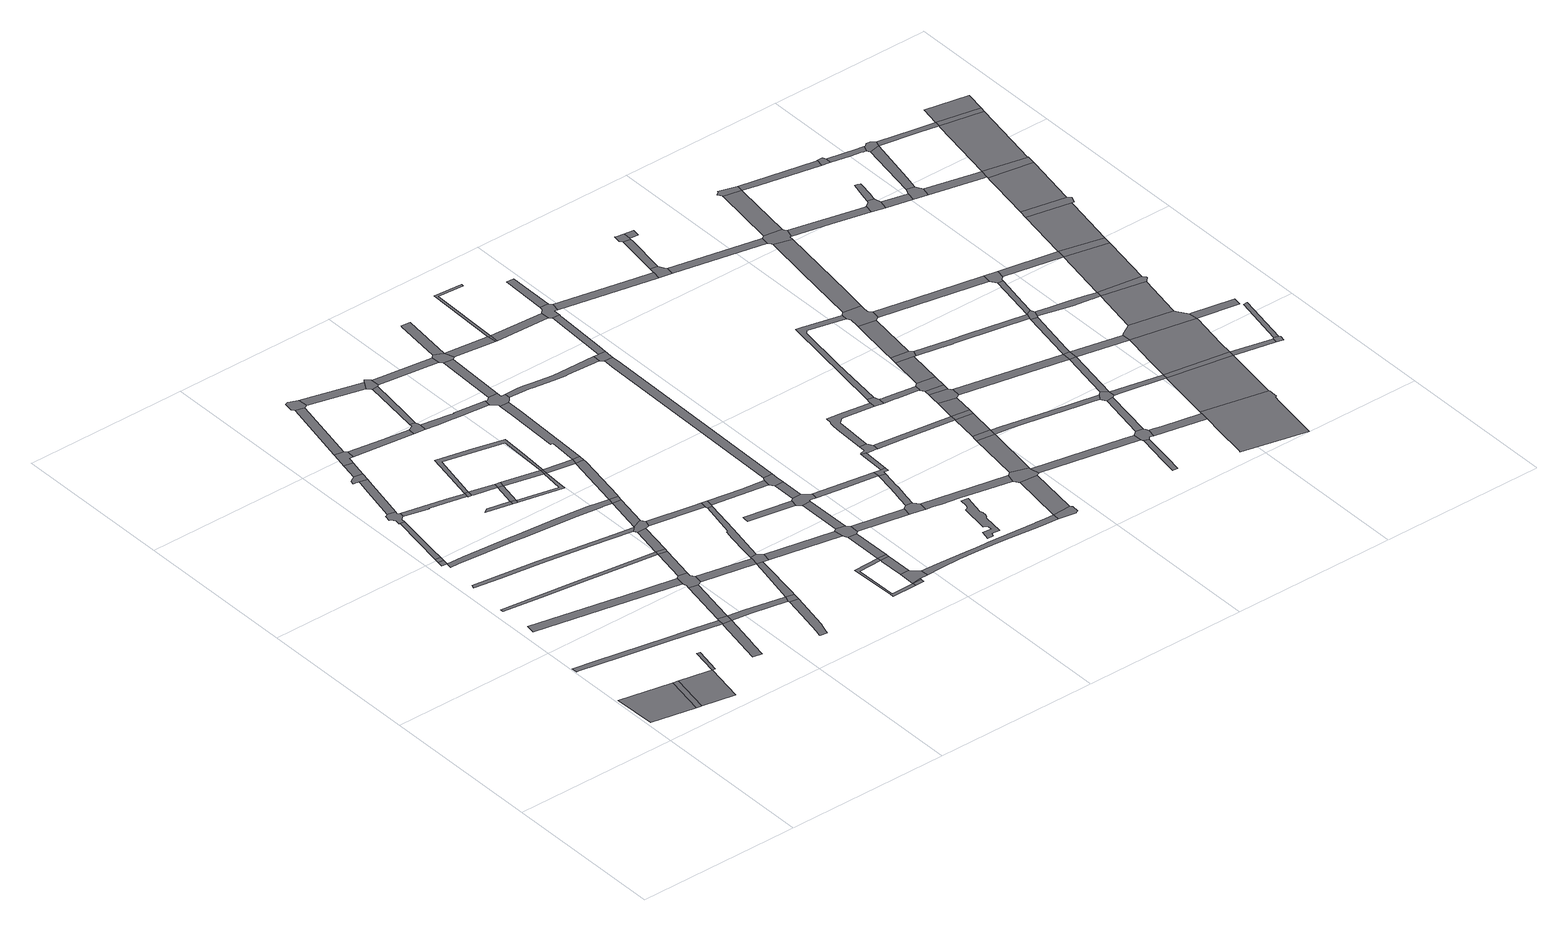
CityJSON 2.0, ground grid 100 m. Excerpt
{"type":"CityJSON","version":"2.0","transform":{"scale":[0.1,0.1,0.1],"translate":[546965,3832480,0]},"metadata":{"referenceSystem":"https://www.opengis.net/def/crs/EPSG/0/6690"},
"CityObjects":{
"road1":{"type":"Road","attributes":{"RoadStructureAttribute.sectionType":"1"},"geometry":[{"type":"MultiSurface","lod":"1","boundaries":[[[0,1,2,3]]]}]},
"road2":{"type":"Road","geometry":[{"type":"MultiSurface","lod":"1","boundaries":[[[3,2,4,5,6]]]}]},
"road3":{"type":"Road","attributes":{"RoadStructureAttribute.sectionType":"1"},"geometry":[{"type":"MultiSurface","lod":"1","boundaries":[[[7,8,6,5,9,10]]]}]},
"road4":{"type":"Road","attributes":{"RoadStructureAttribute.sectionType":"1"},"geometry":[{"type":"MultiSurface","lod":"1","boundaries":[[[11,12,13,14,15,16,17,18,19,20,21,22]]]}]},
"road5":{"type":"Road","attributes":{"RoadStructureAttribute.sectionType":"1"},"geometry":[{"type":"MultiSurface","lod":"1","boundaries":[[[23,24,25,26]]]}]},
"road6":{"type":"Road","geometry":[{"type":"MultiSurface","lod":"1","boundaries":[[[27,23,26,28]]]}]},
"road7":{"type":"Road","attributes":{"RoadStructureAttribute.sectionType":"1"},"geometry":[{"type":"MultiSurface","lod":"1","boundaries":[[[29,30,10,31]]]}]},
"road8":{"type":"Road","attributes":{"RoadStructureAttribute.sectionType":"1"},"geometry":[{"type":"MultiSurface","lod":"1","boundaries":[[[32,27,28,33,34]]]}]},
"road9":{"type":"Road","attributes":{"RoadStructureAttribute.sectionType":"1"},"geometry":[{"type":"MultiSurface","lod":"1","boundaries":[[[35,36,37,38,39,40]]]}]},
"road10":{"type":"Road","geometry":[{"type":"MultiSurface","lod":"1","boundaries":[[[41,42,43,44,45,46,47,48,32,34,49,50,51,52,53,54,55,56]]]}]},
"road11":{"type":"Road","attributes":{"RoadStructureAttribute.sectionType":"1"},"geometry":[{"type":"MultiSurface","lod":"1","boundaries":[[[57,58,59,60,61,62,63,64,65,66]]]}]},
"road12":{"type":"Road","attributes":{"RoadStructureAttribute.sectionType":"1"},"geometry":[{"type":"MultiSurface","lod":"1","boundaries":[[[67,68,69,41,56,70,71]]]}]},
"road13":{"type":"Road","attributes":{"RoadStructureAttribute.sectionType":"1"},"geometry":[{"type":"MultiSurface","lod":"1","boundaries":[[[21,72,73,74,75,76,77,78,79]]]}]},
"road14":{"type":"Road","attributes":{"RoadStructureAttribute.sectionType":"1"},"geometry":[{"type":"MultiSurface","lod":"1","boundaries":[[[80,81,82,83,84,85,86,87,88,89,90]]]}]},
"road15":{"type":"Road","geometry":[{"type":"MultiSurface","lod":"1","boundaries":[[[91,92,93,94,95,96,97,67,71,98]]]}]},
"road16":{"type":"Road","geometry":[{"type":"MultiSurface","lod":"1","boundaries":[[[99,22,21,79,100]]]}]},
"road17":{"type":"Road","attributes":{"RoadStructureAttribute.sectionType":"1"},"geometry":[{"type":"MultiSurface","lod":"1","boundaries":[[[101,102,54,53,103,104,105,106]]]}]},
"road18":{"type":"Road","attributes":{"RoadStructureAttribute.sectionType":"1"},"geometry":[{"type":"MultiSurface","lod":"1","boundaries":[[[107,108,109,91,98,110]]]}]},
"road19":{"type":"Road","attributes":{"RoadStructureAttribute.sectionType":"1"},"geometry":[{"type":"MultiSurface","lod":"1","boundaries":[[[111,112,113,114,115,116,117,25,118,119,120,121,122,123,124,125,126,127]]]}]},
"road20":{"type":"Road","attributes":{"RoadStructureAttribute.sectionType":"1"},"geometry":[{"type":"MultiSurface","lod":"1","boundaries":[[[128,99,100,129,130]]]}]},
"road21":{"type":"Road","geometry":[{"type":"MultiSurface","lod":"1","boundaries":[[[131,132,107,110,133,134,135,136,137]]]}]},
"road22":{"type":"Road","geometry":[{"type":"MultiSurface","lod":"1","boundaries":[[[138,139,140,141]]]}]},
"road23":{"type":"Road","geometry":[{"type":"MultiSurface","lod":"1","boundaries":[[[106,105,142,143,144,145]]]}]},
"road24":{"type":"Road","attributes":{"RoadStructureAttribute.sectionType":"1"},"geometry":[{"type":"MultiSurface","lod":"1","boundaries":[[[146,100,79,147,148,149]]]}]},
"road25":{"type":"Road","geometry":[{"type":"MultiSurface","lod":"1","boundaries":[[[150,40,39,151,128,130,152,153,154,155]]]}]},
"road26":{"type":"Road","attributes":{"RoadStructureAttribute.sectionType":"1"},"geometry":[{"type":"MultiSurface","lod":"1","boundaries":[[[156,131,137,157]]]}]},
"road27":{"type":"Road","attributes":{"RoadStructureAttribute.sectionType":"1"},"geometry":[{"type":"MultiSurface","lod":"1","boundaries":[[[145,144,158,159,160]]]}]},
"road28":{"type":"Road","geometry":[{"type":"MultiSurface","lod":"1","boundaries":[[[141,140,161,162]]]}]},
"road29":{"type":"Road","attributes":{"RoadStructureAttribute.sectionType":"1"},"geometry":[{"type":"MultiSurface","lod":"1","boundaries":[[[65,163,164,150,155,165]]]}]},
"road30":{"type":"Road","attributes":{"RoadStructureAttribute.sectionType":"1"},"geometry":[{"type":"MultiSurface","lod":"1","boundaries":[[[166,167,168,169,170,171,172,173,174,175]]]}]},
"road31":{"type":"Road","attributes":{"RoadStructureAttribute.sectionType":"1"},"geometry":[{"type":"MultiSurface","lod":"1","boundaries":[[[159,141,162,176]]]}]},
"road32":{"type":"Road","attributes":{"RoadStructureAttribute.sectionType":"1"},"geometry":[{"type":"MultiSurface","lod":"1","boundaries":[[[177,178,136,135,179,180]]]}]},
"road33":{"type":"Road","geometry":[{"type":"MultiSurface","lod":"1","boundaries":[[[66,65,165,181]]]}]},
"road34":{"type":"Road","geometry":[{"type":"MultiSurface","lod":"1","boundaries":[[[182,183,184,156,157,185,186]]]}]},
"road35":{"type":"Road","geometry":[{"type":"MultiSurface","lod":"1","boundaries":[[[160,159,176,187]]]}]},
"road36":{"type":"Road","geometry":[{"type":"MultiSurface","lod":"1","boundaries":[[[149,148,166,175,188]]]}]},
"road37":{"type":"Road","attributes":{"RoadStructureAttribute.sectionType":"1"},"geometry":[{"type":"MultiSurface","lod":"1","boundaries":[[[189,153,152,190,191,192]]]}]},
"road38":{"type":"Road","attributes":{"RoadStructureAttribute.sectionType":"1"},"geometry":[{"type":"MultiSurface","lod":"1","boundaries":[[[193,194,66,181]]]}]},
"road39":{"type":"Road","attributes":{"RoadStructureAttribute.sectionType":"1"},"geometry":[{"type":"MultiSurface","lod":"1","boundaries":[[[195,196,162,161,197,198]]]}]},
"road40":{"type":"Road","attributes":{"RoadStructureAttribute.sectionType":"1"},"geometry":[{"type":"MultiSurface","lod":"1","boundaries":[[[199,200,201,202,203,204,106,145,205,206,207,208,209,210,211]]]}]},
"road41":{"type":"Road","attributes":{"RoadStructureAttribute.sectionType":"1"},"geometry":[{"type":"MultiSurface","lod":"1","boundaries":[[[191,212,213,149,188,214,215,216,217,218]]]}]},
"road42":{"type":"Road","geometry":[{"type":"MultiSurface","lod":"1","boundaries":[[[219,90,89,194,193,220,221]]]}]},
"road43":{"type":"Road","attributes":{"RoadStructureAttribute.sectionType":"1"},"geometry":[{"type":"MultiSurface","lod":"1","boundaries":[[[222,187,176,223,195,210]]]}]},
"road44":{"type":"Road","attributes":{"RoadStructureAttribute.sectionType":"1"},"geometry":[{"type":"MultiSurface","lod":"1","boundaries":[[[126,224,225,90,219,226]]]}]},
"road45":{"type":"Road","geometry":[{"type":"MultiSurface","lod":"1","boundaries":[[[227,228,180,179,229,230,231,232]]]}]},
"road46":{"type":"Road","attributes":{"RoadStructureAttribute.sectionType":"1"},"geometry":[{"type":"MultiSurface","lod":"1","boundaries":[[[186,185,233,234]]]}]},
"road47":{"type":"Road","geometry":[{"type":"MultiSurface","lod":"1","boundaries":[[[235,236,237,192,191,218,238,239,240,241]]]}]},
"road48":{"type":"Road","geometry":[{"type":"MultiSurface","lod":"1","boundaries":[[[210,195,198,211]]]}]},
"road49":{"type":"Road","geometry":[{"type":"MultiSurface","lod":"1","boundaries":[[[127,126,226,242]]]}]},
"road50":{"type":"Road","attributes":{"RoadStructureAttribute.sectionType":"1"},"geometry":[{"type":"MultiSurface","lod":"1","boundaries":[[[243,244,245,246,247,227,232]]]}]},
"road51":{"type":"Road","attributes":{"RoadStructureAttribute.sectionType":"1"},"geometry":[{"type":"MultiSurface","lod":"1","boundaries":[[[248,221,220,249,250]]]}]},
"road52":{"type":"Road","attributes":{"RoadStructureAttribute.sectionType":"1"},"geometry":[{"type":"MultiSurface","lod":"1","boundaries":[[[251,211,198,252,253,254,255]]]}]},
"road53":{"type":"Road","attributes":{"RoadStructureAttribute.sectionType":"1"},"geometry":[{"type":"MultiSurface","lod":"1","boundaries":[[[254,256,257,127,242,258,259,260,261]]]}]},
"road54":{"type":"Road","attributes":{"RoadStructureAttribute.sectionType":"1"},"geometry":[{"type":"MultiSurface","lod":"1","boundaries":[[[262,263,264,265,266,267,268,237,236,269,270,271,272]]]}]},
"road55":{"type":"Road","geometry":[{"type":"MultiSurface","lod":"1","boundaries":[[[273,274,234,233,275,276,246,245,277,278,279,280]]]}]},
"road56":{"type":"Road","attributes":{"RoadStructureAttribute.sectionType":"1"},"geometry":[{"type":"MultiSurface","lod":"1","boundaries":[[[281,282,283,284,230,229,285,286,287,288,289,290]]]}]},
"road57":{"type":"Road","geometry":[{"type":"MultiSurface","lod":"1","boundaries":[[[255,254,261,291,292]]]}]},
"road58":{"type":"Road","attributes":{"RoadStructureAttribute.sectionType":"1"},"geometry":[{"type":"MultiSurface","lod":"1","boundaries":[[[241,240,293,294]]]}]},
"road59":{"type":"Road","attributes":{"RoadStructureAttribute.sectionType":"1"},"geometry":[{"type":"MultiSurface","lod":"1","boundaries":[[[295,296,297,298,299,300,301,302,303,304,305]]]}]},
"road60":{"type":"Road","geometry":[{"type":"MultiSurface","lod":"1","boundaries":[[[250,249,306,262,272,307,308]]]}]},
"road61":{"type":"Road","geometry":[{"type":"MultiSurface","lod":"1","boundaries":[[[309,301,300,310]]]}]},
"road62":{"type":"Road","attributes":{"RoadStructureAttribute.sectionType":"1"},"geometry":[{"type":"MultiSurface","lod":"1","boundaries":[[[311,312,301,309]]]}]},
"road63":{"type":"Road","attributes":{"RoadStructureAttribute.sectionType":"1"},"geometry":[{"type":"MultiSurface","lod":"1","boundaries":[[[313,314,315,316,292,291,317,318]]]}]},
"road64":{"type":"Road","geometry":[{"type":"MultiSurface","lod":"1","boundaries":[[[319,320,312,311,321,322]]]}]},
"road65":{"type":"Road","attributes":{"RoadStructureAttribute.sectionType":"1"},"geometry":[{"type":"MultiSurface","lod":"1","boundaries":[[[305,323,324,320,319,325]]]}]},
"road66":{"type":"Road","attributes":{"RoadStructureAttribute.sectionType":"1"},"geometry":[{"type":"MultiSurface","lod":"1","boundaries":[[[279,278,326,327]]]}]},
"road67":{"type":"Road","geometry":[{"type":"MultiSurface","lod":"1","boundaries":[[[295,305,325,328]]]}]},
"road68":{"type":"Road","attributes":{"RoadStructureAttribute.sectionType":"1"},"geometry":[{"type":"MultiSurface","lod":"1","boundaries":[[[329,330,331,332,333]]]}]},
"road69":{"type":"Road","attributes":{"RoadStructureAttribute.sectionType":"1"},"geometry":[{"type":"MultiSurface","lod":"1","boundaries":[[[334,295,328,335]]]}]},
"road70":{"type":"Road","geometry":[{"type":"MultiSurface","lod":"1","boundaries":[[[336,337,290,289,338,313,318,339,340,341,342,343,344,345]]]}]},
"road71":{"type":"Road","attributes":{"RoadStructureAttribute.sectionType":"1"},"geometry":[{"type":"MultiSurface","lod":"1","boundaries":[[[346,308,307,347,348,349]]]}]},
"road72":{"type":"Road","geometry":[{"type":"MultiSurface","lod":"1","boundaries":[[[350,294,293,334,335,351,352,353]]]}]},
"road73":{"type":"Road","attributes":{"RoadStructureAttribute.sectionType":"1"},"geometry":[{"type":"MultiSurface","lod":"1","boundaries":[[[354,336,345,355]]]}]},
"road74":{"type":"Road","attributes":{"RoadStructureAttribute.sectionType":"1"},"geometry":[{"type":"MultiSurface","lod":"1","boundaries":[[[356,357,350,353]]]}]},
"road75":{"type":"Road","geometry":[{"type":"MultiSurface","lod":"1","boundaries":[[[358,359,360,361,333,332,357,356,362,363,364,365]]]}]},
"road76":{"type":"Road","geometry":[{"type":"MultiSurface","lod":"1","boundaries":[[[366,327,326,354,355,367,368]]]}]},
"road77":{"type":"Road","attributes":{"RoadStructureAttribute.sectionType":"1"},"geometry":[{"type":"MultiSurface","lod":"1","boundaries":[[[369,370,361,360]]]}]},
"road78":{"type":"Road","geometry":[{"type":"MultiSurface","lod":"1","boundaries":[[[371,372,349,348,370,369,373,374,375]]]}]},
"road79":{"type":"Road","attributes":{"RoadStructureAttribute.sectionType":"1"},"geometry":[{"type":"MultiSurface","lod":"1","boundaries":[[[352,351,376,377]]]}]},
"road80":{"type":"Road","attributes":{"RoadStructureAttribute.sectionType":"1"},"geometry":[{"type":"MultiSurface","lod":"1","boundaries":[[[378,379,366,368,380]]]}]},
"road81":{"type":"Road","attributes":{"RoadStructureAttribute.sectionType":"1"},"geometry":[{"type":"MultiSurface","lod":"1","boundaries":[[[381,368,367,382,383]]]}]},
"road82":{"type":"Road","attributes":{"RoadStructureAttribute.sectionType":"1"},"geometry":[{"type":"MultiSurface","lod":"1","boundaries":[[[384,385,386,387,388,389,390,342,341,391,392,393,394,395,396,397,398]]]}]},
"road83":{"type":"Road","attributes":{"RoadStructureAttribute.sectionType":"1"},"geometry":[{"type":"MultiSurface","lod":"1","boundaries":[[[399,400,401,402,403,404,405,406,322,321,407,408,409,410,411,412,413,414,415,416]]]}]},
"road84":{"type":"Road","attributes":{"RoadStructureAttribute.sectionType":"1"},"geometry":[{"type":"MultiSurface","lod":"1","boundaries":[[[417,365,364,418,419,420,421]]]}]},
"road85":{"type":"Road","geometry":[{"type":"MultiSurface","lod":"1","boundaries":[[[422,377,376,423,424,425,426]]]}]},
"road86":{"type":"Road","attributes":{"RoadStructureAttribute.sectionType":"1"},"geometry":[{"type":"MultiSurface","lod":"1","boundaries":[[[427,428,371,375,429,430,431]]]}]},
"road87":{"type":"Road","geometry":[{"type":"MultiSurface","lod":"1","boundaries":[[[383,382,432,433]]]}]},
"road88":{"type":"Road","attributes":{"RoadStructureAttribute.sectionType":"1"},"geometry":[{"type":"MultiSurface","lod":"1","boundaries":[[[420,434,435,436,437,438,422,426,439,440,441,442,443]]]}]},
"road89":{"type":"Road","attributes":{"RoadStructureAttribute.sectionType":"1"},"geometry":[{"type":"MultiSurface","lod":"1","boundaries":[[[444,445,446,447,448,449,450,451,452,453,454,455,456,457,458,459,460,461,462]]]}]},
"road90":{"type":"Road","geometry":[{"type":"MultiSurface","lod":"1","boundaries":[[[463,421,420,443,464,465,466,467]]]}]},
"road91":{"type":"Road","attributes":{"RoadStructureAttribute.sectionType":"1"},"geometry":[{"type":"MultiSurface","lod":"1","boundaries":[[[468,383,433,469,470,471]]]}]},
"road92":{"type":"Road","attributes":{"RoadStructureAttribute.sectionType":"1"},"geometry":[{"type":"MultiSurface","lod":"1","boundaries":[[[472,433,432,473,474]]]}]},
"road93":{"type":"Road","geometry":[{"type":"MultiSurface","lod":"1","boundaries":[[[398,397,427,431,475,476,477,478]]]}]},
"road94":{"type":"Road","attributes":{"RoadStructureAttribute.sectionType":"1"},"geometry":[{"type":"MultiSurface","lod":"1","boundaries":[[[479,467,466,480,481]]]}]},
"road95":{"type":"Road","attributes":{"RoadStructureAttribute.sectionType":"1"},"geometry":[{"type":"MultiSurface","lod":"1","boundaries":[[[425,424,482,483,484,485,486,487,488]]]}]},
"road96":{"type":"Road","geometry":[{"type":"MultiSurface","lod":"1","boundaries":[[[489,490,491,492,493,494,479,481,495,496,497,498,499,500]]]}]},
"road97":{"type":"Road","attributes":{"RoadStructureAttribute.sectionType":"1"},"geometry":[{"type":"MultiSurface","lod":"1","boundaries":[[[501,478,477,502,503,504,505]]]}]},
"road98":{"type":"Road","geometry":[{"type":"MultiSurface","lod":"1","boundaries":[[[506,507,474,473,501,505,508,509,510,511]]]}]},
"road99":{"type":"Road","geometry":[{"type":"MultiSurface","lod":"1","boundaries":[[[512,513,514,416,415,515,516,517,518,519]]]}]},
"road100":{"type":"Road","attributes":{"RoadStructureAttribute.sectionType":"1"},"geometry":[{"type":"MultiSurface","lod":"1","boundaries":[[[520,506,511,521]]]}]},
"road101":{"type":"Road","attributes":{"RoadStructureAttribute.sectionType":"1"},"geometry":[{"type":"MultiSurface","lod":"1","boundaries":[[[522,523,524,525,526,527,528,529,530,489,500,531,532,533,534,535]]]}]},
"road102":{"type":"Road","attributes":{"RoadStructureAttribute.sectionType":"1"},"geometry":[{"type":"MultiSurface","lod":"1","boundaries":[[[536,537,538,416,514,539,540]]]}]},
"road103":{"type":"Road","attributes":{"RoadStructureAttribute.sectionType":"1"},"geometry":[{"type":"MultiSurface","lod":"1","boundaries":[[[541,499,498,542,543,544]]]}]},
"road104":{"type":"Road","geometry":[{"type":"MultiSurface","lod":"1","boundaries":[[[545,546,547,488,487,548,549,536,540,550,551,552,553,554]]]}]},
"road105":{"type":"Road","attributes":{"RoadStructureAttribute.sectionType":"1"},"geometry":[{"type":"MultiSurface","lod":"1","boundaries":[[[555,545,554,556,557]]]}]},
"road106":{"type":"Road","geometry":[{"type":"MultiSurface","lod":"1","boundaries":[[[558,559,535,534,560,561,562]]]}]},
"road107":{"type":"Road","attributes":{"RoadStructureAttribute.sectionType":"1"},"geometry":[{"type":"MultiSurface","lod":"1","boundaries":[[[563,510,509,564,565]]]}]},
"road108":{"type":"Road","geometry":[{"type":"MultiSurface","lod":"1","boundaries":[[[566,567,555,557,568]]]}]},
"road109":{"type":"Road","attributes":{"RoadStructureAttribute.sectionType":"1"},"geometry":[{"type":"MultiSurface","lod":"1","boundaries":[[[543,569,566,568,570]]]}]},
"road110":{"type":"Road","attributes":{"RoadStructureAttribute.sectionType":"1"},"geometry":[{"type":"MultiSurface","lod":"1","boundaries":[[[571,572,573,574,561,560,575,576,577,578]]]}]},
"road111":{"type":"Road","geometry":[{"type":"MultiSurface","lod":"1","boundaries":[[[544,543,570,579]]]}]},
"road112":{"type":"Road","attributes":{"RoadStructureAttribute.sectionType":"1"},"geometry":[{"type":"MultiSurface","lod":"1","boundaries":[[[580,544,579,581]]]}]},
"road113":{"type":"Road","attributes":{"RoadStructureAttribute.sectionType":"1"},"geometry":[{"type":"MultiSurface","lod":"1","boundaries":[[[582,553,552,583,584]]]}]},
"road114":{"type":"Road","geometry":[{"type":"MultiSurface","lod":"1","boundaries":[[[585,586,587,580,581,588,589,590,591,592,593,594]]]}]},
"road115":{"type":"Road","attributes":{"RoadStructureAttribute.sectionType":"1"},"geometry":[{"type":"MultiSurface","lod":"1","boundaries":[[[595,585,594,596]]]}]},
"road116":{"type":"Road","attributes":{"RoadStructureAttribute.sectionType":"1"},"geometry":[{"type":"MultiSurface","lod":"1","boundaries":[[[597,598,599,600,558,562,601,602,603,604,605,606,607]]]}]},
"road117":{"type":"Road","geometry":[{"type":"MultiSurface","lod":"1","boundaries":[[[608,609,578,577,610,611,595,596,612]]]}]},
"road118":{"type":"Road","geometry":[{"type":"MultiSurface","lod":"1","boundaries":[[[613,614,565,564,615,616,617,618]]]}]},
"road119":{"type":"Road","attributes":{"RoadStructureAttribute.sectionType":"1"},"geometry":[{"type":"MultiSurface","lod":"1","boundaries":[[[619,608,612,620,621]]]}]},
"road120":{"type":"Road","attributes":{"RoadStructureAttribute.sectionType":"1"},"geometry":[{"type":"MultiSurface","lod":"1","boundaries":[[[622,623,624,568,557,625,626,627,628,629,630,631,632]]]}]},
"road121":{"type":"Road","attributes":{"RoadStructureAttribute.sectionType":"1"},"geometry":[{"type":"MultiSurface","lod":"1","boundaries":[[[633,634,613,618,635,636]]]}]},
"road122":{"type":"Road","geometry":[{"type":"MultiSurface","lod":"1","boundaries":[[[637,619,621,638,639,640,641,642,643]]]}]},
"road123":{"type":"Road","attributes":{"RoadStructureAttribute.sectionType":"1"},"geometry":[{"type":"MultiSurface","lod":"1","boundaries":[[[644,645,646,647,648,649]]]}]},
"road124":{"type":"Road","geometry":[{"type":"MultiSurface","lod":"1","boundaries":[[[650,651,652,633,636,653,654]]]}]},
"road125":{"type":"Road","attributes":{"RoadStructureAttribute.sectionType":"1"},"geometry":[{"type":"MultiSurface","lod":"1","boundaries":[[[655,656,657,637,643,658]]]}]},
"road126":{"type":"Road","geometry":[{"type":"MultiSurface","lod":"1","boundaries":[[[659,660,661,654,653]]]}]},
"road127":{"type":"Road","geometry":[{"type":"MultiSurface","lod":"1","boundaries":[[[662,584,583,663,644,649,664,665,666,667,668,669,670]]]}]},
"road128":{"type":"Road","geometry":[{"type":"MultiSurface","lod":"1","boundaries":[[[671,672,607,606,673,674,675,655,658,676,677,678,679,680,681,682,683,684,685]]]}]},
"road129":{"type":"Road","attributes":{"RoadStructureAttribute.sectionType":"1"},"geometry":[{"type":"MultiSurface","lod":"1","boundaries":[[[591,590,686,687,688,689]]]}]},
"road130":{"type":"Road","attributes":{"RoadStructureAttribute.sectionType":"1"},"geometry":[{"type":"MultiSurface","lod":"1","boundaries":[[[616,615,690,691]]]}]},
"road131":{"type":"Road","attributes":{"RoadStructureAttribute.sectionType":"1"},"geometry":[{"type":"MultiSurface","lod":"1","boundaries":[[[692,693,662,670]]]}]},
"road132":{"type":"Road","geometry":[{"type":"MultiSurface","lod":"1","boundaries":[[[694,632,631,693,692,695,696]]]}]},
"road133":{"type":"Road","attributes":{"RoadStructureAttribute.sectionType":"1"},"geometry":[{"type":"MultiSurface","lod":"1","boundaries":[[[697,698,699,700,667,666,701,702]]]}]},
"road134":{"type":"Road","attributes":{"RoadStructureAttribute.sectionType":"1"},"geometry":[{"type":"MultiSurface","lod":"1","boundaries":[[[703,704,671,685,705,706,707,708]]]}]},
"road135":{"type":"Road","attributes":{"RoadStructureAttribute.sectionType":"1"},"geometry":[{"type":"MultiSurface","lod":"1","boundaries":[[[709,710,640,639,711,712,713,714,715,716,717]]]}]},
"road136":{"type":"Road","attributes":{"RoadStructureAttribute.sectionType":"1"},"geometry":[{"type":"MultiSurface","lod":"1","boundaries":[[[688,694,696,718]]]}]},
"road137":{"type":"Road","attributes":{"RoadStructureAttribute.sectionType":"1"},"geometry":[{"type":"MultiSurface","lod":"1","boundaries":[[[696,695,719,720,721]]]}]},
"road138":{"type":"Road","geometry":[{"type":"MultiSurface","lod":"1","boundaries":[[[689,688,718,722]]]}]},
"road139":{"type":"Road","geometry":[{"type":"MultiSurface","lod":"1","boundaries":[[[723,724,725,691,690,726,727,703,708,728,729,730,731,732,733,734]]]}]},
"road140":{"type":"Road","attributes":{"RoadStructureAttribute.sectionType":"1"},"geometry":[{"type":"MultiSurface","lod":"1","boundaries":[[[735,679,678,736,737]]]}]},
"road141":{"type":"Road","geometry":[{"type":"MultiSurface","lod":"1","boundaries":[[[738,702,701,739,740,741,742,743,744,745,746,747,748,749,750]]]}]},
"road142":{"type":"Road","attributes":{"RoadStructureAttribute.sectionType":"1"},"geometry":[{"type":"MultiSurface","lod":"1","boundaries":[[[751,752,689,722,753,754]]]}]},
"road143":{"type":"Road","attributes":{"RoadStructureAttribute.sectionType":"1"},"geometry":[{"type":"MultiSurface","lod":"1","boundaries":[[[755,756,723,734,757,758,759]]]}]},
"road144":{"type":"Road","attributes":{"RoadStructureAttribute.sectionType":"1"},"geometry":[{"type":"MultiSurface","lod":"1","boundaries":[[[722,718,760,761,762,763]]]}]},
"road145":{"type":"Road","geometry":[{"type":"MultiSurface","lod":"1","boundaries":[[[764,765,766,717,716,751,754,767,768,769]]]}]},
"road146":{"type":"Road","attributes":{"function":"3","RoadStructureAttribute.sectionType":"1"},"geometry":[{"type":"MultiSurface","lod":"1","boundaries":[[[720,770,738,750,771,772,773]]]}]},
"road147":{"type":"Road","geometry":[{"type":"MultiSurface","lod":"1","boundaries":[[[774,775,776,777,778,779,755,759,780,781]]]}]},
"road148":{"type":"Road","attributes":{"RoadStructureAttribute.sectionType":"1"},"geometry":[{"type":"MultiSurface","lod":"1","boundaries":[[[782,717,766,783,784]]]}]},
"road149":{"type":"Road","attributes":{"RoadStructureAttribute.sectionType":"1"},"geometry":[{"type":"MultiSurface","lod":"1","boundaries":[[[785,731,730,786,787,788]]]}]},
"road150":{"type":"Road","geometry":[{"type":"MultiSurface","lod":"1","boundaries":[[[721,720,773,789]]]}]},
"road151":{"type":"Road","geometry":[{"type":"MultiSurface","lod":"1","boundaries":[[[737,736,790,791,782,784,792,793,794,795]]]}]},
"road152":{"type":"Road","attributes":{"RoadStructureAttribute.sectionType":"1"},"geometry":[{"type":"MultiSurface","lod":"1","boundaries":[[[796,797,798,799,800,769,768,801,802,803,804,805,806]]]}]},
"road153":{"type":"Road","attributes":{"function":"3","RoadStructureAttribute.sectionType":"1"},"geometry":[{"type":"MultiSurface","lod":"1","boundaries":[[[762,807,808,809,721,789,810,811,812,813,814]]]}]},
"road154":{"type":"Road","geometry":[{"type":"MultiSurface","lod":"1","boundaries":[[[815,816,817,818,763,762,814,819,820,821]]]}]},
"road155":{"type":"Road","attributes":{"RoadStructureAttribute.sectionType":"1"},"geometry":[{"type":"MultiSurface","lod":"1","boundaries":[[[822,780,759,823,824,825]]]}]},
"road156":{"type":"Road","geometry":[{"type":"MultiSurface","lod":"1","boundaries":[[[826,827,788,787,828,829,830]]]}]},
"road157":{"type":"Road","attributes":{"RoadStructureAttribute.sectionType":"1"},"geometry":[{"type":"MultiSurface","lod":"1","boundaries":[[[795,794,831,832,833]]]}]},
"road158":{"type":"Road","attributes":{"function":"3","RoadStructureAttribute.sectionType":"1"},"geometry":[{"type":"MultiSurface","lod":"1","boundaries":[[[805,815,821,834,835,836]]]}]},
"road159":{"type":"Road","attributes":{"RoadStructureAttribute.sectionType":"1"},"geometry":[{"type":"MultiSurface","lod":"1","boundaries":[[[789,773,837,838,839]]]}]},
"road160":{"type":"Road","geometry":[{"type":"MultiSurface","lod":"1","boundaries":[[[840,841,842,843,844,845,846,826,830]]]}]},
"road161":{"type":"Road","attributes":{"RoadStructureAttribute.sectionType":"1"},"geometry":[{"type":"MultiSurface","lod":"1","boundaries":[[[829,828,847,848]]]}]},
"road162":{"type":"Road","geometry":[{"type":"MultiSurface","lod":"1","boundaries":[[[805,836,849,850,851,852,806]]]}]},
"road163":{"type":"Road","geometry":[{"type":"MultiSurface","lod":"1","boundaries":[[[853,854,825,824,855,856]]]}]},
"road164":{"type":"Road","geometry":[{"type":"MultiSurface","lod":"1","boundaries":[[[857,839,838,858,859,860]]]}]},
"road165":{"type":"Road","attributes":{"function":"3","RoadStructureAttribute.sectionType":"1"},"geometry":[{"type":"MultiSurface","lod":"1","boundaries":[[[832,861,862,806,852,863,864]]]}]},
"road166":{"type":"Road","geometry":[{"type":"MultiSurface","lod":"1","boundaries":[[[865,866,848,847,867,868,869]]]}]},
"road167":{"type":"Road","attributes":{"RoadStructureAttribute.sectionType":"1"},"geometry":[{"type":"MultiSurface","lod":"1","boundaries":[[[870,819,814,871,872]]]}]},
"road168":{"type":"Road","attributes":{"RoadStructureAttribute.sectionType":"1"},"geometry":[{"type":"MultiSurface","lod":"1","boundaries":[[[873,874,857,860]]]}]},
"road169":{"type":"Road","attributes":{"RoadStructureAttribute.sectionType":"1"},"geometry":[{"type":"MultiSurface","lod":"1","boundaries":[[[875,876,856,855,877,878,879,880,881]]]}]},
"road170":{"type":"Road","geometry":[{"type":"MultiSurface","lod":"1","boundaries":[[[833,832,864,882]]]}]},
"road171":{"type":"Road","attributes":{"RoadStructureAttribute.sectionType":"1"},"geometry":[{"type":"MultiSurface","lod":"1","boundaries":[[[883,884,885,886,865,869]]]}]},
"road172":{"type":"Road","attributes":{"function":"3","RoadStructureAttribute.sectionType":"1"},"geometry":[{"type":"MultiSurface","lod":"1","boundaries":[[[887,888,833,882,889,890,891,892]]]}]},
"road173":{"type":"Road","attributes":{"RoadStructureAttribute.sectionType":"1"},"geometry":[{"type":"MultiSurface","lod":"1","boundaries":[[[893,868,867,894,895,896]]]}]},
"road174":{"type":"Road","geometry":[{"type":"MultiSurface","lod":"1","boundaries":[[[897,898,899,881,880,885,884,900,901,902,903]]]}]},
"road175":{"type":"Road","geometry":[{"type":"MultiSurface","lod":"1","boundaries":[[[904,887,892,905,906,907]]]}]},
"road176":{"type":"Road","attributes":{"function":"3","RoadStructureAttribute.sectionType":"1"},"geometry":[{"type":"MultiSurface","lod":"1","boundaries":[[[908,909,910,911,904,907,912,913,914]]]}]},
"road177":{"type":"Road","attributes":{"RoadStructureAttribute.sectionType":"1"},"geometry":[{"type":"MultiSurface","lod":"1","boundaries":[[[915,900,884,916,917,918]]]}]},
"road178":{"type":"Road","geometry":[{"type":"MultiSurface","lod":"1","boundaries":[[[896,895,908,914,919,920]]]}]},
"road179":{"type":"Road","attributes":{"function":"3","RoadStructureAttribute.sectionType":"1"},"geometry":[{"type":"MultiSurface","lod":"1","boundaries":[[[917,921,922,896,920,923,924]]]}]},
"road180":{"type":"Road","geometry":[{"type":"MultiSurface","lod":"1","boundaries":[[[918,917,924,925]]]}]},
"road181":{"type":"Road","attributes":{"function":"3","RoadStructureAttribute.sectionType":"1"},"geometry":[{"type":"MultiSurface","lod":"1","boundaries":[[[926,927,918,925,928]]]}]}
},
"vertices":[
[16,445,0],[24,188,0],[287,138,0],[333,386,0],
[313,133,0],[319,132,0],[366,380,0],
[553,345,0],[546,347,0],[517,95,0],[563,343,0],
[715,688,0],[682,693,0],[570,714,0],[149,790,0],[9,812,0],[10,777,0],[12,778,0],[25,778,0],[268,733,0],[556,681,0],[864,623,0],[871,661,0],
[73,1981,0],[68,1946,0],[99,1941,0],[105,1977,0],
[78,2011,0],[109,2006,0],
[615,504,0],[595,508,0],[582,339,0],
[138,2371,0],[120,2083,0],[163,2367,0],
[600,1147,0],[599,1147,0],[71,1248,0],[61,1194,0],[928,1027,0],[938,1083,0],
[139,2477,0],[122,2467,0],[120,2466,0],[112,2429,0],[123,2427,0],[137,2404,0],[136,2402,0],[131,2373,0],[167,2394,0],[169,2396,0],[178,2403,0],[185,2408,0],[191,2412,0],[197,2442,0],[181,2446,0],[186,2466,0],
[700,1373,0],[542,1394,0],[257,1428,0],[55,1450,0],[57,1431,0],[314,1398,0],[559,1368,0],[889,1326,0],[997,1313,0],[1002,1335,0],
[207,2790,0],[206,2781,0],[193,2722,0],[243,2722,0],[255,2779,0],
[862,613,0],[800,298,0],[855,289,0],[870,367,0],[874,389,0],[875,390,0],[875,391,0],[920,617,0],
[1053,1575,0],[936,1592,0],[686,1627,0],[471,1662,0],[80,1713,0],[71,1691,0],[231,1666,0],[479,1633,0],[775,1589,0],[1026,1548,0],[1056,1575,0],
[214,2844,0],[199,2833,0],[193,2829,0],[179,2819,0],[174,2797,0],[197,2792,0],[199,2792,0],[267,2832,0],
[873,674,0],[928,663,0],
[561,2363,0],[453,2386,0],[338,2377,0],[339,2382,0],[559,2334,0],[565,2362,0],
[237,2951,0],[236,2946,0],[235,2943,0],[290,2939,0],
[1050,1857,0],[985,1869,0],[793,1888,0],[703,1897,0],[510,1913,0],[508,1913,0],[201,1937,0],[94,1907,0],[144,1904,0],[321,1889,0],[507,1873,0],[559,1868,0],[861,1839,0],[1044,1817,0],[1046,1817,0],[1102,1810,0],[1109,1846,0],
[933,981,0],[930,676,0],[988,970,0],
[260,3058,0],[242,2974,0],[296,2964,0],[300,2983,0],[324,2980,0],[330,3031,0],[314,3046,0],
[566,2186,0],[541,2168,0],[698,2135,0],[703,2160,0],
[562,2333,0],[561,2330,0],[583,2327,0],[588,2361,0],
[1030,648,0],[1036,601,0],[1252,560,0],[1268,598,0],
[956,1097,0],[938,1005,0],[1012,982,0],[1022,1036,0],[1005,1061,0],[1010,1086,0],
[353,3488,0],[406,3474,0],
[596,2325,0],[731,2294,0],[738,2328,0],
[729,2128,0],[733,2147,0],
[997,1309,0],[996,1304,0],[1052,1302,0],
[1257,553,0],[1233,425,0],[1200,264,0],[1192,230,0],[1192,226,0],[1192,224,0],[1234,217,0],[1248,264,0],[1259,298,0],[1310,542,0],
[762,2287,0],
[577,2998,0],[440,3017,0],[695,2937,0],[700,2979,0],
[1056,1324,0],
[369,3571,0],[349,3562,0],[341,3508,0],[428,3487,0],[422,3545,0],
[770,2321,0],
[1319,588,0],
[1345,975,0],[1337,920,0],[1339,919,0],[1349,975,0],
[1096,1529,0],[1039,1525,0],
[995,2235,0],[979,2095,0],[997,2072,0],[1007,2233,0],
[1012,2283,0],[1023,2435,0],[1031,2598,0],[826,2646,0],[633,2689,0],[609,2576,0],[590,2372,0],[649,2654,0],[794,2625,0],[1012,2575,0],[999,2285,0],[999,2271,0],[1011,2268,0],
[1319,825,0],[1304,756,0],[1325,613,0],[1334,676,0],[1358,818,0],[1359,821,0],[1374,914,0],
[1117,1600,0],[1120,1534,0],[1133,1575,0],
[996,2272,0],[766,2287,0],
[1101,1808,0],[1100,1802,0],[1157,1803,0],
[733,3014,0],[731,2995,0],[767,2929,0],[773,2980,0],[770,2990,0],[765,3010,0],
[758,3405,0],[788,3453,0],
[1400,978,0],[1391,986,0],[1350,984,0],[1374,916,0],[1376,915,0],[1409,909,0],[1419,962,0],
[1163,1835,0],
[781,3120,0],[819,3380,0],[820,3381,0],[782,3376,0],[759,3206,0],
[1408,1527,0],[1452,1477,0],[1459,1519,0],
[1016,2267,0],[1016,2231,0],[1020,2230,0],[1179,2203,0],[1188,2239,0],
[1179,2202,0],[1111,1857,0],[1166,1846,0],[1230,2178,0],[1231,2190,0],[1231,2201,0],
[1457,1465,0],[1410,1242,0],[1410,1239,0],[1397,1237,0],[1383,1174,0],[1361,1048,0],[1360,1043,0],[1390,987,0],[1401,1041,0],[1440,1236,0],[1485,1459,0],
[800,3468,0],[791,3456,0],[772,3388,0],[780,3378,0],[827,3388,0],[828,3388,0],[828,3443,0],[829,3445,0],
[975,2950,0],[973,2945,0],[945,2949,0],[944,2950,0],[836,2921,0],[938,2910,0],[946,2909,0],[971,2906,0],[1161,2886,0],[1166,2926,0],
[1233,2237,0],[1190,2239,0],
[1840,827,0],[1834,883,0],
[1854,556,0],[1694,552,0],[1702,269,0],[1702,247,0],[1847,249,0],[1856,250,0],[1856,269,0],[1801,270,0],[1714,270,0],[1709,527,0],[1855,534,0],
[1454,1472,0],[1487,1472,0],[1494,1514,0],
[1911,271,0],[1911,251,0],
[1911,280,0],[1856,273,0],
[1199,2841,0],[1196,2732,0],[1185,2413,0],[1199,2412,0],[1251,2732,0],[1255,2840,0],
[1910,375,0],[1856,373,0],[1962,281,0],[1959,330,0],
[1855,528,0],[1855,525,0],[1909,534,0],
[1198,3342,0],[1198,3397,0],
[1909,557,0],
[1547,1283,0],[1543,1261,0],[1540,1238,0],[1826,1191,0],[1834,1235,0],
[1854,799,0],[1908,794,0],
[1203,2941,0],[1181,2924,0],[1200,2856,0],[1267,2854,0],[1284,2872,0],[1285,2873,0],[1285,2905,0],[1269,2905,0],[1258,2905,0],[1259,2939,0],
[1704,1480,0],[1491,1472,0],[1830,1418,0],[1836,1464,0],
[1853,899,0],[1924,811,0],[1926,866,0],[1907,886,0],
[1216,3324,0],[1273,3315,0],
[1906,1170,0],[1851,1168,0],
[1920,1239,0],[1918,1240,0],[1906,1249,0],[1851,1249,0],[1906,1181,0],[1918,1179,0],[1949,1175,0],[1955,1215,0],
[1216,3414,0],[1290,3329,0],[1270,3388,0],
[1904,1391,0],[1850,1389,0],
[1852,1484,0],[1848,1479,0],[1905,1430,0],[1905,1443,0],[1906,1483,0],
[2227,753,0],[2237,807,0],
[1252,3715,0],[1251,3708,0],[1308,3709,0],
[1535,3355,0],[1543,3297,0],[1540,3354,0],
[1633,2874,0],[1632,2874,0],[1581,2876,0],[1456,2894,0],[1411,2902,0],[1388,2906,0],[1366,2906,0],[1367,2866,0],[1411,2862,0],[1432,2860,0],[1558,2841,0],[1631,2834,0],[1648,2832,0],[1850,2824,0],[1851,2871,0],
[2730,279,0],[2688,282,0],[2685,282,0],[2384,304,0],[2371,304,0],[2306,308,0],[2266,310,0],[2061,323,0],[2049,283,0],[2060,283,0],[2061,283,0],[2181,285,0],[2299,278,0],[2338,275,0],[2459,265,0],[2685,242,0],[2798,231,0],[2804,274,0],
[2134,1187,0],[2128,1147,0],[2318,1119,0],[2321,1118,0],[2323,1158,0],
[2264,828,0],[2283,743,0],[2323,735,0],[2331,790,0],[2306,823,0],
[1870,2804,0],[1867,2738,0],[1923,2677,0],[1924,2739,0],[1924,2804,0],
[1554,3297,0],[1555,3352,0],
[2299,998,0],[2298,992,0],[2292,958,0],[2287,933,0],[2286,931,0],[2325,923,0],[2327,929,0],[2338,988,0],[2339,990,0],[2362,1110,0],
[2508,628,0],[2501,613,0],[2493,603,0],[2480,598,0],[2453,424,0],[2475,415,0],[2475,383,0],[2420,387,0],[2408,332,0],[2443,330,0],[2451,352,0],[2501,348,0],[2517,478,0],[2524,483,0],[2532,498,0],[2534,526,0],[2526,543,0],[2553,668,0],[2513,675,0],
[2357,1152,0],[2366,1129,0],[2391,1124,0],[2392,1149,0],[2365,1151,0],
[1552,3810,0],[1567,3794,0],[1727,3785,0],[1728,3800,0],
[1559,3352,0],[1886,3287,0],[1884,3337,0],
[1925,2844,0],[1925,2852,0],[1926,2869,0],[1884,2871,0],
[2373,1321,0],[2392,1151,0],[2401,1314,0],
[2362,728,0],[2411,719,0],[2412,718,0],[2522,698,0],[2598,684,0],[2828,640,0],[2842,692,0],
[2408,1377,0],[2406,1344,0],[2404,1334,0],[2400,1334,0],[2381,1331,0],[2374,1326,0],[2407,1313,0],[2447,1309,0],[2450,1308,0],[2469,1306,0],[2471,1345,0],[2451,1375,0],
[1905,3270,0],[1929,2923,0],[1946,3249,0],[1946,3250,0],[1947,3267,0],
[1913,3382,0],[1912,3364,0],[1950,3313,0],[1970,3309,0],[1981,3364,0],[1964,3381,0],
[2924,269,0],[2921,273,0],[2915,281,0],[2906,214,0],[2912,217,0],[2918,220,0],[2922,222,0],[2927,269,0],
[1923,3667,0],[1969,3666,0],
[2683,1646,0],[2505,1670,0],[2474,1675,0],[2466,1676,0],[2434,1679,0],[2431,1641,0],[2424,1635,0],[2421,1604,0],[2419,1572,0],[2466,1607,0],[2496,1632,0],[2628,1614,0],[2693,1605,0],[2699,1644,0],
[2851,606,0],[2804,280,0],[2804,275,0],[2916,289,0],[2960,599,0],
[2473,1344,0],[2616,1289,0],[2942,1245,0],[2947,1284,0],
[2866,710,0],[2859,703,0],[2845,691,0],[2831,636,0],[2846,613,0],[2966,602,0],[2976,608,0],[2981,611,0],[2969,666,0],[2971,676,0],
[2912,1033,0],[3020,1016,0],[3020,1018,0],
[2704,1676,0],[2700,1653,0],[2749,1597,0],[2754,1637,0],[2743,1670,0],
[2456,3267,0],[2553,3194,0],[2563,3246,0],
[2918,1076,0],[2915,1054,0],[3026,1061,0],
[2942,1243,0],[3051,1230,0],
[2837,1625,0],[2780,1633,0],[2774,1634,0],[2759,1637,0],[2821,1587,0],[2832,1586,0],[2968,1567,0],[2974,1607,0],
[3056,1268,0],
[2966,1414,0],[3074,1393,0],
[3516,564,0],[3573,498,0],[3574,552,0],
[2979,1503,0],[2973,1466,0],[2972,1461,0],[3081,1397,0],[3092,1404,0],[3097,1407,0],[3104,1462,0],[3099,1463,0],[3095,1470,0],[3086,1483,0],
[2984,1540,0],[3093,1525,0],
[2847,2383,0],[2813,2390,0],[2810,2371,0],[2745,1927,0],[2787,2018,0],[2834,2331,0],[2840,2335,0],[2848,2342,0],[2853,2346,0],[3074,2294,0],[3078,2333,0],
[2995,1623,0],[2988,1618,0],[2968,1566,0],[2977,1553,0],[3104,1607,0],
[2569,3282,0],[2566,3261,0],[2632,3179,0],[2642,3231,0],[2630,3247,0],[2613,3274,0],
[3024,1830,0],[3134,1812,0],[3134,1814,0],
[3382,994,0],[3081,1051,0],[3031,1060,0],[3024,1017,0],[3076,1011,0],[3114,1006,0],[3202,992,0],[3520,933,0],[3582,921,0],[3635,909,0],[3660,944,0],
[2612,3555,0],[2611,3544,0],[2656,3536,0],[2658,3548,0],
[3032,1881,0],[3138,1813,0],[3143,1812,0],[3161,1851,0],[3152,1858,0],[3145,1862,0],[3141,1865,0],
[3582,486,0],[3546,287,0],[3528,184,0],[3562,181,0],[3579,287,0],[3609,474,0],
[2621,3615,0],[2607,3617,0],[2601,3572,0],[2660,3562,0],[2664,3608,0],
[3078,2204,0],[3037,1916,0],[3035,1903,0],[3187,2187,0],
[2675,3559,0],[2712,3553,0],[2720,3598,0],
[3600,573,0],[3580,489,0],[3614,479,0],[3625,490,0],[3648,485,0],[3658,537,0],[3651,552,0],[3649,555,0],[3644,566,0],
[3099,2351,0],[3093,2346,0],[3079,2293,0],[3084,2283,0],[3088,2275,0],[3192,2190,0],[3208,2200,0],[3209,2200,0],[3218,2255,0],[3217,2255,0],[3204,2276,0],[3200,2282,0],[3201,2288,0],[3203,2308,0],[3207,2335,0],
[3729,1285,0],[3733,1284,0],[3741,1283,0],[3744,1338,0],
[3182,3070,0],[3191,3122,0],
[3701,882,0],[3658,876,0],
[3682,960,0],[3717,889,0],[3717,929,0],
[3734,523,0],[3690,531,0],[3666,536,0],[3664,536,0],[3958,424,0],[3967,480,0],
[3201,3046,0],[3156,2751,0],[3219,2416,0],[3229,2480,0],[3269,2752,0],[3306,3012,0],
[3474,1792,0],[3370,1812,0],[3279,1788,0],[3363,1772,0],[3366,1772,0],[3632,1724,0],[3812,1693,0],[3812,1692,0],[3824,1728,0],
[3780,1276,0],
[3766,881,0],[4024,835,0],[4030,868,0],
[3783,1332,0],
[3212,3134,0],[3206,3130,0],[3192,3122,0],[3183,3070,0],[3196,3053,0],[3310,3042,0],[3316,3041,0],[3317,3041,0],[3335,3093,0],[3330,3100,0],[3324,3108,0],[3320,3115,0],
[3464,2209,0],[3857,2080,0],[3867,2134,0],
[3969,492,0],[3959,424,0],[3938,291,0],[3908,107,0],[3906,89,0],[4295,1,0],[4342,295,0],[4352,352,0],[4354,351,0],[4361,350,0],[4361,351,0],[4367,408,0],[4360,410,0],
[3810,1683,0],[3748,1356,0],[3790,1368,0],[3847,1673,0],
[3268,3538,0],[3267,3530,0],[3374,3496,0],[3376,3510,0],[3377,3516,0],
[4084,1217,0],[4088,1217,0],[4089,1216,0],[4089,1272,0],
[3866,1723,0],[3864,1729,0],[3859,1746,0],[3854,1684,0],[3855,1686,0],[3867,1721,0],
[4023,832,0],[4417,762,0],[4418,768,0],[4418,770,0],
[3277,3590,0],[3275,3582,0],[3270,3578,0],[3264,3575,0],[3254,3567,0],[3269,3541,0],[3383,3556,0],[3382,3556,0],
[3884,2041,0],[3873,1824,0],[3915,2035,0],
[3781,2996,0],[3547,2991,0],[3774,2941,0],[3786,2995,0],
[4424,805,0],
[3875,2053,0],[3878,2050,0],[3918,2047,0],[3919,2051,0],[3937,2066,0],[3947,2119,0],
[4178,1658,0],[4177,1658,0],[4075,1681,0],[3935,1708,0],[3931,1708,0],[3927,1669,0],[4055,1638,0],[4169,1619,0],[4173,1618,0],[4221,1611,0],[4227,1647,0],
[4061,1045,0],[4059,1045,0],[4030,871,0],[4423,805,0],[4437,894,0],[4467,1061,0],[4479,1129,0],[4482,1143,0],
[4167,1320,0],[4163,1318,0],[4099,1278,0],[4095,1276,0],[4476,1197,0],[4434,1259,0],[4429,1269,0],
[3845,3471,0],[3474,3494,0],[3838,3423,0],[3847,3470,0],
[3821,3031,0],[3816,3015,0],[3857,2923,0],[3869,2977,0],[3861,3021,0],
[3941,2065,0],[4292,2000,0],[4301,2054,0],
[4433,1285,0],[4486,1556,0],[4486,1559,0],
[4439,764,0],[4665,719,0],[4671,749,0],
[3870,3061,0],[3871,3064,0],[3892,3168,0],[3875,3173,0],[3857,3177,0],[3836,3088,0],[3831,3070,0],
[4013,2890,0],[4025,2944,0],
[4513,1587,0],[4510,1591,0],[4508,1595,0],[4496,1612,0],
[3884,3470,0],[3882,3473,0],[3887,3414,0],[3895,3453,0],
[4681,757,0],[4709,710,0],[4715,743,0],[4708,748,0],
[4227,1652,0],[4227,1649,0],[4553,1929,0],[4556,1943,0],
[4040,2980,0],[4037,2965,0],[4100,2871,0],[4112,2926,0],[4089,2970,0],
[4489,1195,0],[4733,1098,0],[4742,1149,0],
[4773,1086,0],[4745,1082,0],
[4088,3417,0],[4083,3418,0],[4010,3389,0],[4076,3379,0],[4083,3378,0],[4098,3375,0],[4115,3412,0],
[4565,1994,0],
[4111,3061,0],[4176,3369,0],[4111,3355,0],[4096,3278,0],
[4363,2394,0],[4303,2067,0],[4626,2324,0],[4626,2325,0],[4627,2331,0],[4630,2343,0],
[4418,2859,0],[4418,2802,0],[4435,2799,0],[4446,2853,0],
[4142,3426,0],[4141,3425,0],[4125,3411,0],[4189,3402,0],[4184,3407,0],[4167,3423,0],[4166,3424,0],
[4373,2447,0],[4643,2341,0],[4660,2381,0],[4640,2398,0],
[4433,2787,0],[4429,2764,0],[4422,2720,0],[4419,2700,0],[4641,2408,0],[4702,2732,0],[4704,2745,0],
[4413,3363,0],[4413,3328,0],[4529,3303,0],[4536,3338,0],
[4712,2798,0],[4710,2798,0],
[4528,3296,0],[4448,2853,0],[4724,2877,0],[4794,3255,0],
[4800,3287,0],
[4559,3463,0],[4537,3340,0],[4822,3412,0]
]}
